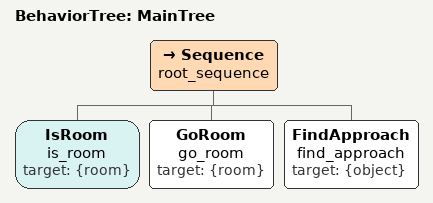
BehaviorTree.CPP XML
<root main_tree_to_execute = "MainTree" >
     <BehaviorTree ID="MainTree">
        <Sequence name="root_sequence">
            <IsRoom name="is_room" target="{room}"/>
            <GoRoom name="go_room" target="{room}"/>
            <FindApproach name="find_approach" target="{object}"/>
        </Sequence>
     </BehaviorTree>
 </root>
